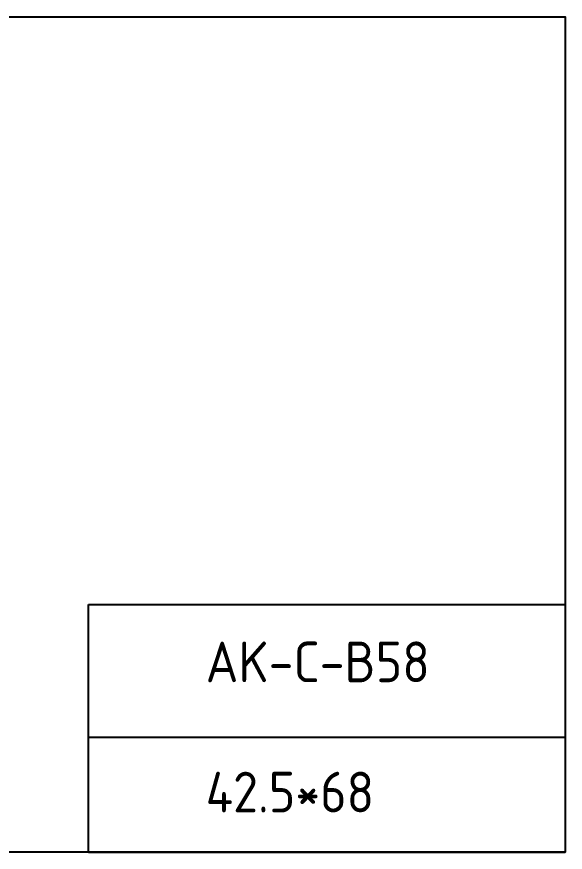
# Model space of a CAD drawing. Header units: millimetres. Extents: x 43 to 560, y -221 to 88.
# Drawn here: x 357.8 to 560.3, y -220.6 to 87.8 of the extents above; entities that cross this region are included whole.
import ezdxf

# ---------------------------------------------------------------- set-up
doc = ezdxf.new("R2010")
doc.units = ezdxf.units.MM
doc.header["$LTSCALE"] = 0.5
doc.layers.get('0').update_dxf_attribs({"lineweight": 30})
doc.styles.get("Standard").update_dxf_attribs({"font": 'isocp2.shx'})

msp = doc.modelspace()

# ---------------------------------------------------------------- linework, layer by layer
at = {"lineweight": -3}
for p, q in [((384.326, -220.573), (384.326, -129.087)), ((384.326, -129.087), (560.285, -129.087)), ((384.326, -129.087), (560.285, -129.087)), ((384.326, -129.087), (560.285, -129.087)), ((384.326, -178.032), (560.285, -178.032)), ((384.326, -220.573), (560.285, -220.573))]:
    msp.add_line(p, q, dxfattribs=at)
msp.add_lwpolyline([(42.896, 87.814), (560.285, 87.814), (560.285, -220.573), (42.896, -220.573)], close=True, dxfattribs=at)

# ---------------------------------------------------------------- texts
at = {"lineweight": -3, "char_height": 15, "width": 95.048, "attachment_point": 1}
for s, insert in [('AK-C-B58', (427.53, -142.802)), ('42.5*68', (427.53, -190.841))]:
    msp.add_mtext(s, dxfattribs=dict(at, insert=insert))

doc.saveas('drawing.dxf')
